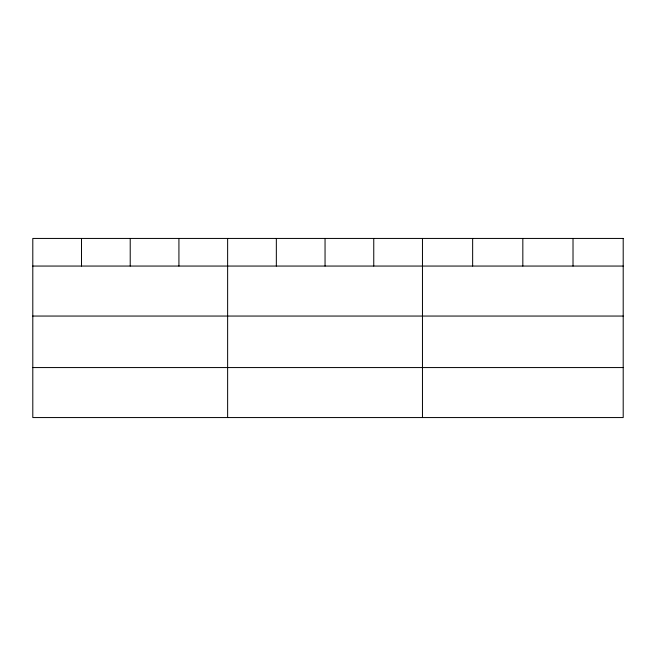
<?xml version="1.0" encoding="UTF-8"?>
<svg xmlns="http://www.w3.org/2000/svg" width="656" height="656" viewBox="0 0 656 656"><rect width="100%" height="100%" fill="white"/><g stroke="black" fill="none" stroke-linecap="round" stroke-linejoin="round"><path stroke-width="0.98" d="M32.8 266.057L623.2 266.057M32.8 316.053L623.2 316.053M32.8 367.565L623.2 367.565M573.016 238.44L573.016 266.057M522.832 238.44L522.832 266.057M472.648 238.44L472.648 266.057M422.464 238.44L422.464 417.56M373.756 238.44L373.756 266.057M325.048 238.44L325.048 266.057M276.34 238.44L276.34 266.057M227.632 238.44L227.632 417.56M178.924 238.44L178.924 266.057M130.216 238.44L130.216 266.057M81.508 238.44L81.508 266.057M623.2 238.44L32.8 238.44L32.8 417.56L623.2 417.56L623.2 238.44"/></g></svg>
